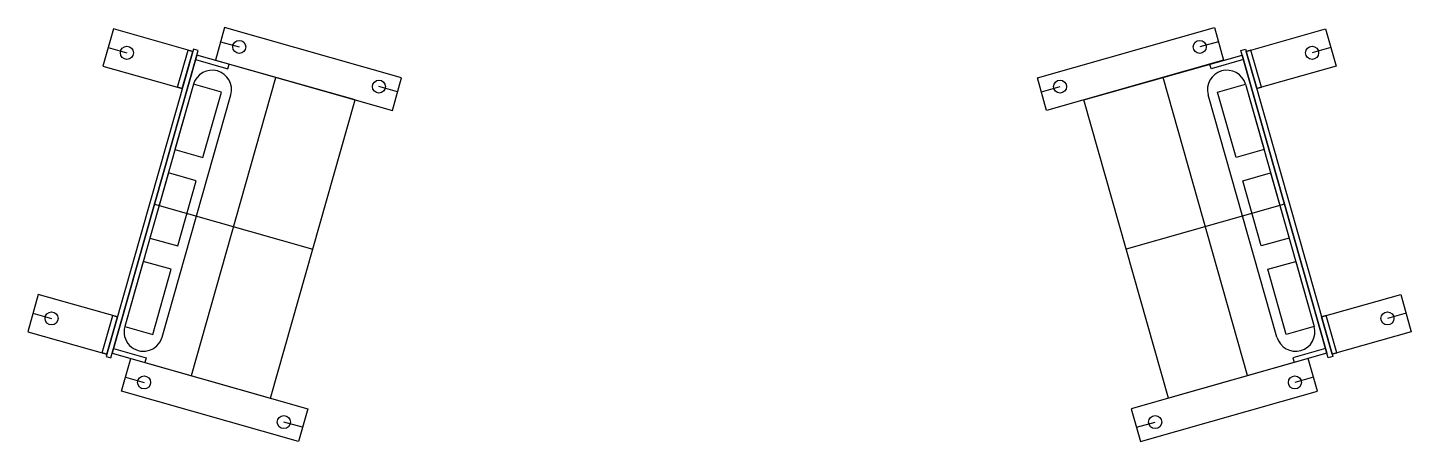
# Model space of a CAD drawing. Extents: x 0.3 to 18.1, y 19.1 to 24.4.
import ezdxf

# ---------------------------------------------------------------- set-up
doc = ezdxf.new("R2010")
doc.units = 0
doc.header["$LTSCALE"] = 5
doc.header["$MEASUREMENT"] = 0
for name, color, linetype in [('Z0_BOTCOMP', 4, 'Continuous'), ('Z0_CUT500', 4, 'Continuous'), ('Z0_TOPCOMP', 6, 'Continuous')]:
    doc.layers.add(name, color=color, linetype=linetype)

msp = doc.modelspace()

# ---------------------------------------------------------------- linework, layer by layer
at = {"layer": 'Z0_BOTCOMP', "color": 4, "linetype": 'Continuous', "lineweight": 25}
for p, q in [((1.365, 24.403), (1.228, 23.922)), ((2.387, 24.113), (1.365, 24.403)), ((2.798, 24.419), (2.679, 23.998)), ((5.083, 23.77), (2.798, 24.419)), ((13.292, 23.77), (15.577, 24.419)), ((15.577, 24.419), (15.696, 23.998)), ((15.988, 24.113), (17.01, 24.403)), ((17.01, 24.403), (17.147, 23.922)), ((2.395, 24.143), (1.269, 20.175)), ((1.296, 24.163), (1.537, 24.094)), ((1.329, 20.158), (2.455, 24.126)), ((2.19, 23.649), (2.327, 24.13)), ((2.327, 24.13), (2.387, 24.113)), ((2.455, 24.126), (2.395, 24.143)), ((2.747, 24.238), (2.988, 24.17)), ((15.628, 24.238), (15.387, 24.17)), ((15.92, 24.126), (15.98, 24.143)), ((17.046, 20.158), (15.92, 24.126)), ((15.98, 24.143), (17.106, 20.175)), ((16.048, 24.13), (15.988, 24.113)), ((16.185, 23.649), (16.048, 24.13)), ((17.079, 24.163), (16.838, 24.094)), ((2.438, 24.066), (1.347, 20.218)), ((2.387, 24.113), (2.25, 23.632)), ((2.25, 23.632), (2.387, 24.113)), ((2.421, 24.006), (2.842, 23.886)), ((4.483, 23.486), (2.438, 24.066)), ((2.679, 23.998), (4.964, 23.35)), ((2.842, 23.886), (2.859, 23.947)), ((15.696, 23.998), (13.411, 23.35)), ((13.892, 23.486), (15.937, 24.066)), ((15.533, 23.886), (15.516, 23.947)), ((15.954, 24.006), (15.533, 23.886)), ((15.937, 24.066), (17.028, 20.218)), ((15.988, 24.113), (16.125, 23.632)), ((16.125, 23.632), (15.988, 24.113)), ((1.228, 23.922), (2.25, 23.632)), ((2.369, 19.928), (3.46, 23.776)), ((4.964, 23.35), (5.083, 23.77)), ((13.411, 23.35), (13.292, 23.77)), ((16.006, 19.928), (14.915, 23.776)), ((17.147, 23.922), (16.125, 23.632)), ((2.25, 23.632), (2.19, 23.649)), ((5.032, 23.59), (4.791, 23.658)), ((13.343, 23.59), (13.584, 23.658)), ((16.125, 23.632), (16.185, 23.649)), ((3.391, 19.638), (4.483, 23.486)), ((14.984, 19.638), (13.892, 23.486)), ((1.892, 22.142), (3.937, 21.562)), ((16.483, 22.142), (14.438, 21.562)), ((0.392, 20.976), (0.256, 20.495)), ((1.414, 20.686), (0.392, 20.976)), ((16.961, 20.686), (17.983, 20.976)), ((17.983, 20.976), (18.119, 20.495)), ((0.324, 20.735), (0.564, 20.667)), ((18.051, 20.735), (17.811, 20.667)), ((1.218, 20.222), (1.354, 20.703)), ((1.414, 20.686), (1.278, 20.205)), ((1.278, 20.205), (1.414, 20.686)), ((1.354, 20.703), (1.414, 20.686)), ((17.021, 20.703), (16.961, 20.686)), ((16.961, 20.686), (17.097, 20.205)), ((17.097, 20.205), (16.961, 20.686)), ((17.157, 20.222), (17.021, 20.703)), ((0.256, 20.495), (1.278, 20.205)), ((18.119, 20.495), (17.097, 20.205)), ((1.278, 20.205), (1.218, 20.222)), ((1.347, 20.218), (3.391, 19.638)), ((1.364, 20.278), (1.784, 20.159)), ((17.028, 20.218), (14.984, 19.638)), ((17.011, 20.278), (16.591, 20.159)), ((17.097, 20.205), (17.157, 20.222)), ((1.269, 20.175), (1.329, 20.158)), ((1.468, 19.729), (1.587, 20.15)), ((1.587, 20.15), (3.872, 19.501)), ((1.784, 20.159), (1.767, 20.098)), ((16.788, 20.15), (14.503, 19.501)), ((16.591, 20.159), (16.608, 20.098)), ((16.907, 19.729), (16.788, 20.15)), ((17.106, 20.175), (17.046, 20.158)), ((1.519, 19.909), (1.759, 19.841)), ((16.856, 19.909), (16.616, 19.841)), ((3.752, 19.08), (1.468, 19.729)), ((14.623, 19.08), (16.907, 19.729)), ((3.872, 19.501), (3.752, 19.08)), ((14.503, 19.501), (14.623, 19.08)), ((3.804, 19.261), (3.563, 19.329)), ((14.571, 19.261), (14.812, 19.329))]:
    msp.add_line(p, q, dxfattribs=at)
for centre in [(1.537, 24.094), (2.988, 24.17), (15.387, 24.17), (16.838, 24.094), (4.791, 23.658), (13.584, 23.658), (0.564, 20.667), (17.811, 20.667), (1.759, 19.841), (16.616, 19.841), (3.563, 19.329), (14.812, 19.329)]:
    msp.add_circle(centre, 0.0843, dxfattribs=at)
at = {"layer": 'Z0_CUT500', "color": 5, "linetype": 'Continuous', "lineweight": 25}
for p, q in [((2.396, 23.688), (1.509, 20.562)), ((15.979, 23.688), (16.866, 20.562)), ((1.99, 20.425), (2.877, 23.552)), ((16.385, 20.425), (15.498, 23.552))]:
    msp.add_line(p, q, dxfattribs=at)
for centre, start, end in [((2.637, 23.62), -15.8391, 164.1609), ((15.738, 23.62), 15.8391, -164.1609), ((1.75, 20.493), 164.1609, -15.8391), ((16.625, 20.493), -164.1609, 15.8391)]:
    msp.add_arc(centre, 0.25, start, end, dxfattribs=at)
at = {"layer": 'Z0_TOPCOMP', "color": 6, "linetype": 'Continuous', "lineweight": 25}
for p, q in [((2.396, 23.688), (2.157, 22.846)), ((2.757, 23.586), (2.396, 23.688)), ((2.518, 22.744), (2.757, 23.586)), ((15.618, 23.586), (15.979, 23.688)), ((15.857, 22.744), (15.618, 23.586)), ((15.979, 23.688), (16.218, 22.846)), ((2.157, 22.846), (2.518, 22.744)), ((16.218, 22.846), (15.857, 22.744)), ((2.072, 22.546), (1.833, 21.704)), ((2.433, 22.443), (2.072, 22.546)), ((15.942, 22.443), (16.303, 22.546)), ((16.303, 22.546), (16.542, 21.704)), ((2.194, 21.602), (2.433, 22.443)), ((16.181, 21.602), (15.942, 22.443)), ((1.833, 21.704), (2.194, 21.602)), ((16.542, 21.704), (16.181, 21.602)), ((1.748, 21.403), (1.509, 20.562)), ((2.109, 21.301), (1.748, 21.403)), ((1.87, 20.459), (2.109, 21.301)), ((16.266, 21.301), (16.627, 21.403)), ((16.505, 20.459), (16.266, 21.301)), ((16.627, 21.403), (16.866, 20.562)), ((1.509, 20.562), (1.87, 20.459)), ((16.866, 20.562), (16.505, 20.459))]:
    msp.add_line(p, q, dxfattribs=at)

doc.saveas('drawing.dxf')
